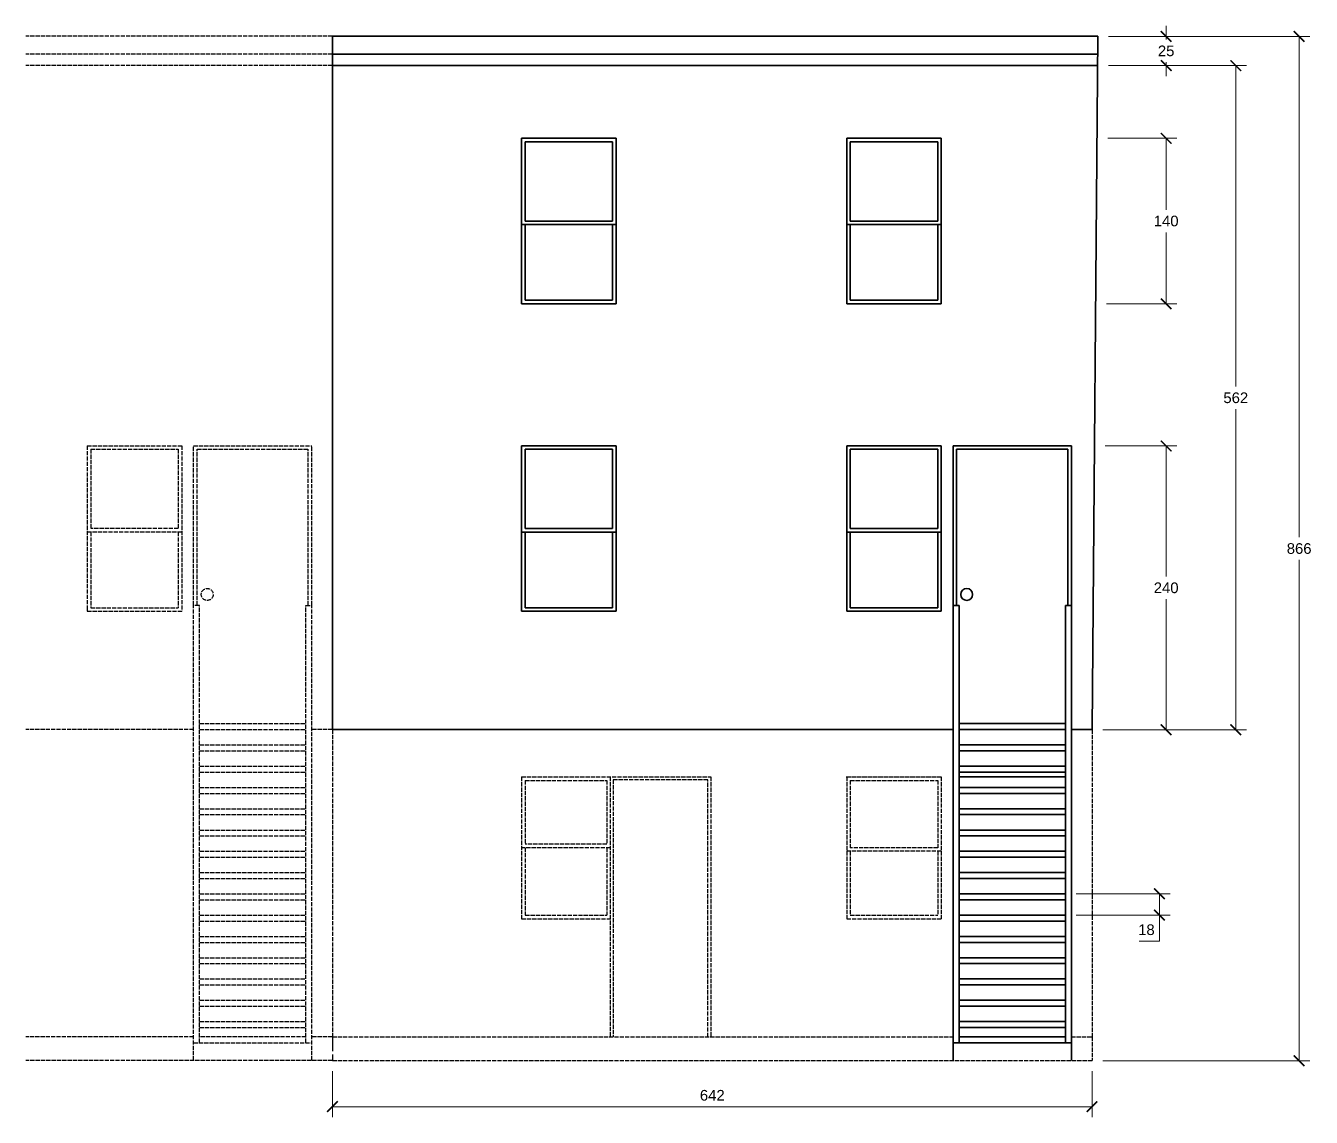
# Model space of a CAD drawing. Header units: millimetres. Extents: x 588 to 4422, y 307 to 1368.
# Drawn here: x 588 to 1676, y 341 to 1264 of the extents above; entities that cross this region are included whole.
import ezdxf

# ---------------------------------------------------------------- set-up
doc = ezdxf.new("R2010")
doc.units = ezdxf.units.MM
doc.linetypes.add('ACAD_ISO02W100', pattern=[15, 12, -3])
for name, color, linetype, lineweight in [('A-FLOR-STRS- EXTR', 1, 'Continuous', 35), ('A-ROOF', 3, 'Continuous', 35), ('A-WALL-FULL-EXTR', 3, 'Continuous', 35), ('QUOTE', 5, 'Continuous', 13)]:
    doc.layers.add(name, color=color, linetype=linetype, lineweight=lineweight)
doc.layers.add('A-STRUCTURE', color=4, linetype='Continuous')
doc.styles.get("Standard").update_dxf_attribs({"font": 'arial.ttf'})
doc.dimstyles.new('ISO-25', dxfattribs={"dimtxt": 2.5, "dimasz": 2.5, "dimexe": 1.25, "dimexo": 0.625, "dimtad": 1, "dimtxsty": 'Standard', "dimcen": 2.5, "dimadec": 0, "dimazin": 0, "dimtfac": 1, "dimtmove": 0, "dimatfit": 3, "dimfxl": 1, "dimarcsym": 0})

# ---------------------------------------------------------------- blocks, each defined once
blk = doc.blocks.new('_ArchTick')
at = {"color": 0, "linetype": 'ByBlock', "const_width": 0.15}
blk.add_lwpolyline([(-0.5, -0.5), (0.5, 0.5)], dxfattribs=at)
blk = doc.blocks.new('*D40')
at = {"layer": 'Defpoints', "color": 0, "transparency": 16777216}
for p in [(1495.4, 1255), (1665.6, 1255), (1490.4, 388.6)]:
    blk.add_point(p, dxfattribs=at)
at = {"layer": 'QUOTE', "color": 0, "transparency": 16777216}
for p, q in [((1504.4, 1255), (1674.6, 1255)), ((1665.6, 1255), (1665.6, 831.4)), ((1665.6, 388.6), (1665.6, 812.2)), ((1499.4, 388.6), (1674.6, 388.6))]:
    blk.add_line(p, q, dxfattribs=at)
at = {"layer": 'QUOTE', "color": 0, "transparency": 16777216, "xscale": 9, "yscale": 9, "zscale": 9}
for p, rotation in [((1665.6, 1255), 90), ((1665.6, 388.6), 270)]:
    blk.add_blockref('_ArchTick', p, dxfattribs=dict(at, rotation=rotation))
at = {"layer": 'QUOTE', "color": 0, "transparency": 16777216, "insert": (1665.6, 821.8), "char_height": 9, "attachment_point": 5}
blk.add_mtext('866', dxfattribs=at)
blk = doc.blocks.new('*D41')
at = {"layer": 'Defpoints', "color": 0, "transparency": 16777216}
for p in [(1495.4, 1255), (1553.1, 1255), (1495.2, 1230.3)]:
    blk.add_point(p, dxfattribs=at)
at = {"layer": 'QUOTE', "color": 0, "transparency": 16777216}
for p, q in [((1553.1, 1255), (1553.1, 1264)), ((1504.4, 1255), (1562.1, 1255)), ((1553.1, 1255), (1553.1, 1252.3)), ((1504.2, 1230.3), (1562.1, 1230.3)), ((1553.1, 1230.3), (1553.1, 1233.1)), ((1553.1, 1230.3), (1553.1, 1221.3))]:
    blk.add_line(p, q, dxfattribs=at)
at = {"layer": 'QUOTE', "color": 0, "transparency": 16777216, "xscale": 9, "yscale": 9, "zscale": 9}
for p, rotation in [((1553.1, 1255), 270), ((1553.1, 1230.3), 90)]:
    blk.add_blockref('_ArchTick', p, dxfattribs=dict(at, rotation=rotation))
at = {"layer": 'QUOTE', "color": 0, "transparency": 16777216, "insert": (1553.1, 1242.7), "char_height": 9, "attachment_point": 5}
blk.add_mtext('25', dxfattribs=at)
blk = doc.blocks.new('*D42')
at = {"layer": 'Defpoints', "color": 0, "transparency": 16777216}
for p in [(1495.2, 1230.3), (1612, 1230.3), (1490.4, 668.6)]:
    blk.add_point(p, dxfattribs=at)
at = {"layer": 'QUOTE', "color": 0, "transparency": 16777216}
for p, q in [((1504.2, 1230.3), (1621, 1230.3)), ((1612, 1230.3), (1612, 958.9)), ((1612, 668.6), (1612, 939.8)), ((1499.4, 668.6), (1621, 668.6))]:
    blk.add_line(p, q, dxfattribs=at)
at = {"layer": 'QUOTE', "color": 0, "transparency": 16777216, "xscale": 9, "yscale": 9, "zscale": 9}
for p, rotation in [((1612, 1230.3), 90), ((1612, 668.6), 270)]:
    blk.add_blockref('_ArchTick', p, dxfattribs=dict(at, rotation=rotation))
at = {"layer": 'QUOTE', "color": 0, "transparency": 16777216, "insert": (1612, 949.3), "char_height": 9, "attachment_point": 5}
blk.add_mtext('562', dxfattribs=at)
blk = doc.blocks.new('*D45')
at = {"layer": 'Defpoints', "color": 0, "transparency": 16777216}
for p in [(847.9, 388.8), (1490.4, 388.8), (1490.4, 349.8)]:
    blk.add_point(p, dxfattribs=at)
at = {"layer": 'QUOTE', "color": 0, "transparency": 16777216}
for p, q in [((847.9, 379.8), (847.9, 340.8)), ((1490.4, 379.8), (1490.4, 340.8)), ((847.9, 349.8), (1490.4, 349.8))]:
    blk.add_line(p, q, dxfattribs=at)
at = {"layer": 'QUOTE', "color": 0, "transparency": 16777216, "xscale": 9, "yscale": 9, "zscale": 9, "rotation": 180}
blk.add_blockref('_ArchTick', (847.9, 349.8), dxfattribs=at)
at = {"layer": 'QUOTE', "color": 0, "transparency": 16777216, "xscale": 9, "yscale": 9, "zscale": 9}
blk.add_blockref('_ArchTick', (1490.4, 349.8), dxfattribs=at)
at = {"layer": 'QUOTE', "color": 0, "transparency": 16777216, "insert": (1169.2, 359.4), "char_height": 9, "attachment_point": 5}
blk.add_mtext('642', dxfattribs=at)
blk = doc.blocks.new('*D43')
at = {"layer": 'Defpoints', "color": 0, "transparency": 16777216}
for p in [(1492.4, 908.6), (1490.4, 668.6), (1553.1, 668.6)]:
    blk.add_point(p, dxfattribs=at)
at = {"layer": 'QUOTE', "color": 0, "transparency": 16777216}
for p, q in [((1501.4, 908.6), (1562.1, 908.6)), ((1553.1, 908.6), (1553.1, 798.2)), ((1553.1, 668.6), (1553.1, 779)), ((1499.4, 668.6), (1562.1, 668.6))]:
    blk.add_line(p, q, dxfattribs=at)
at = {"layer": 'QUOTE', "color": 0, "transparency": 16777216, "xscale": 9, "yscale": 9, "zscale": 9}
for p, rotation in [((1553.1, 908.6), 90), ((1553.1, 668.6), 270)]:
    blk.add_blockref('_ArchTick', p, dxfattribs=dict(at, rotation=rotation))
at = {"layer": 'QUOTE', "color": 0, "transparency": 16777216, "insert": (1553.1, 788.6), "char_height": 9, "attachment_point": 5}
blk.add_mtext('240', dxfattribs=at)
blk = doc.blocks.new('*D46')
at = {"layer": 'Defpoints', "color": 0, "transparency": 16777216}
for p in [(1467.9, 529.8), (1467.9, 511.8), (1547.4, 511.8)]:
    blk.add_point(p, dxfattribs=at)
at = {"layer": 'QUOTE', "color": 0, "transparency": 16777216}
for p, q in [((1476.9, 529.8), (1556.4, 529.8)), ((1547.4, 529.8), (1547.4, 511.8)), ((1476.9, 511.8), (1556.4, 511.8)), ((1547.4, 511.8), (1547.4, 489.9)), ((1547.4, 489.9), (1530.4, 489.9))]:
    blk.add_line(p, q, dxfattribs=at)
at = {"layer": 'QUOTE', "color": 0, "transparency": 16777216, "xscale": 9, "yscale": 9, "zscale": 9}
for p, rotation in [((1547.4, 529.8), 90), ((1547.4, 511.8), 270)]:
    blk.add_blockref('_ArchTick', p, dxfattribs=dict(at, rotation=rotation))
at = {"layer": 'QUOTE', "color": 0, "transparency": 16777216, "insert": (1536.4, 499.4), "char_height": 9, "attachment_point": 5}
blk.add_mtext('18', dxfattribs=at)
blk = doc.blocks.new('*D44')
at = {"layer": 'Defpoints', "color": 0, "transparency": 16777216}
for p in [(1494.7, 1168.8), (1493.5, 1028.8), (1553.1, 1028.8)]:
    blk.add_point(p, dxfattribs=at)
at = {"layer": 'QUOTE', "color": 0, "transparency": 16777216}
for p, q in [((1503.7, 1168.8), (1562.1, 1168.8)), ((1553.1, 1168.8), (1553.1, 1108.3)), ((1553.1, 1028.8), (1553.1, 1089.2)), ((1502.5, 1028.8), (1562.1, 1028.8))]:
    blk.add_line(p, q, dxfattribs=at)
at = {"layer": 'QUOTE', "color": 0, "transparency": 16777216, "xscale": 9, "yscale": 9, "zscale": 9}
for p, rotation in [((1553.1, 1168.8), 90), ((1553.1, 1028.8), 270)]:
    blk.add_blockref('_ArchTick', p, dxfattribs=dict(at, rotation=rotation))
at = {"layer": 'QUOTE', "color": 0, "transparency": 16777216, "insert": (1553.1, 1098.8), "char_height": 9, "attachment_point": 5}
blk.add_mtext('140', dxfattribs=at)

msp = doc.modelspace()

# ---------------------------------------------------------------- linework, layer by layer
at = {"layer": 'A-FLOR-STRS- EXTR'}
for p, q in [((1377.9, 673.8), (1467.9, 673.8)), ((1377.9, 668.8), (1467.9, 668.8)), ((1377.9, 668.8), (1467.9, 668.8)), ((1377.9, 655.8), (1467.9, 655.8)), ((1377.9, 650.8), (1467.9, 650.8)), ((1377.9, 637.8), (1467.9, 637.8)), ((1377.9, 632.8), (1467.9, 632.8)), ((1377.9, 628.8), (1467.9, 628.8)), ((1457.9, 628.8), (1387.9, 628.8)), ((1377.9, 619.8), (1467.9, 619.8)), ((1377.9, 614.8), (1467.9, 614.8)), ((1377.9, 601.8), (1467.9, 601.8)), ((1377.9, 596.8), (1467.9, 596.8)), ((1377.9, 583.8), (1467.9, 583.8)), ((1377.9, 578.8), (1467.9, 578.8)), ((1377.9, 565.8), (1467.9, 565.8)), ((1377.9, 560.8), (1467.9, 560.8)), ((1377.9, 547.8), (1467.9, 547.8)), ((1377.9, 542.8), (1467.9, 542.8)), ((1377.9, 529.8), (1467.9, 529.8)), ((1377.9, 524.8), (1467.9, 524.8)), ((1377.9, 511.8), (1467.9, 511.8)), ((1377.9, 506.8), (1467.9, 506.8)), ((1377.9, 493.8), (1467.9, 493.8)), ((1377.9, 488.8), (1467.9, 488.8)), ((1377.9, 475.8), (1467.9, 475.8)), ((1377.9, 470.8), (1467.9, 470.8)), ((1377.9, 457.8), (1467.9, 457.8)), ((1377.9, 452.8), (1467.9, 452.8)), ((1377.9, 439.8), (1467.9, 439.8)), ((1377.9, 434.8), (1467.9, 434.8)), ((1377.9, 421.8), (1467.9, 421.8)), ((1377.9, 416.8), (1467.9, 416.8)), ((1372.9, 403.8), (1472.9, 403.8)), ((1467.9, 408.8), (1377.9, 408.8))]:
    msp.add_line(p, q, dxfattribs=at)
for points in [[(1372.9, 388.8), (1372.9, 773.8)], [(1377.9, 403.8), (1377.9, 773.8)], [(1467.9, 403.8), (1467.9, 773.8)], [(1472.9, 388.8), (1472.9, 773.8)]]:
    msp.add_lwpolyline(points, dxfattribs=at)
at = {"layer": 'A-ROOF', "linetype": 'Continuous'}
for p, q in [((847.9, 1255.1), (1495.4, 1255.1)), ((847.9, 1240), (1495.3, 1240)), ((1495.2, 1230.3), (847.9, 1230.3))]:
    msp.add_line(p, q, dxfattribs=at)
at = {"layer": 'A-STRUCTURE', "linetype": 'ACAD_ISO02W100', "ltscale": 0.3}
for p, q in [((847.9, 1255.1), (588.5, 1255.1)), ((847.9, 1240), (588.5, 1240)), ((847.9, 1230.3), (588.5, 1230.3)), ((640.5, 908.8), (720.5, 908.8)), ((640.5, 908.8), (640.5, 768.8)), ((643.5, 905.8), (643.5, 838.8)), ((643.5, 905.8), (717.5, 905.8)), ((717.5, 905.8), (717.5, 838.8)), ((720.5, 908.8), (720.5, 768.8)), ((730.5, 773.8), (730.5, 908.8)), ((730.5, 908.8), (830.5, 908.8)), ((733.5, 905.8), (827.5, 905.8)), ((733.5, 773.8), (733.5, 905.8)), ((827.5, 773.8), (827.5, 905.8)), ((830.5, 773.8), (830.5, 908.8)), ((643.5, 835.8), (643.5, 771.8)), ((717.5, 835.8), (717.5, 771.8)), ((735.5, 773.8), (730.5, 773.8)), ((825.5, 773.8), (830.5, 773.8)), ((640.5, 771.8), (640.5, 768.8)), ((640.5, 768.8), (720.5, 768.8)), ((643.5, 771.8), (717.5, 771.8)), ((730.5, 668.8), (588.5, 668.8)), ((735.5, 673.8), (825.5, 673.8)), ((735.5, 668.8), (825.5, 668.8)), ((735.5, 668.8), (825.5, 668.8)), ((847.9, 668.8), (830.5, 668.8)), ((847.9, 668.8), (847.9, 408.8)), ((1490.4, 668.8), (1490.4, 408.8)), ((735.5, 655.8), (825.5, 655.8)), ((735.5, 650.8), (825.5, 650.8)), ((735.5, 637.8), (825.5, 637.8)), ((735.5, 632.8), (825.5, 632.8)), ((1007.9, 628.8), (1167.9, 628.8)), ((1007.9, 628.8), (1007.9, 508.8)), ((1010.9, 625.8), (1010.9, 571.8)), ((1010.9, 625.8), (1079.9, 625.8)), ((1079.9, 625.8), (1079.9, 571.8)), ((1082.9, 628.8), (1082.9, 408.8)), ((1167.9, 628.8), (1167.9, 408.8)), ((1282.5, 628.8), (1362.5, 628.8)), ((1282.9, 628.8), (1362.9, 628.8)), ((1282.9, 628.8), (1282.9, 508.8)), ((1285.9, 625.8), (1285.9, 568.8)), ((1285.9, 625.8), (1359.9, 625.8)), ((1359.9, 625.8), (1359.9, 568.8)), ((1362.9, 628.8), (1362.9, 508.8)), ((735.5, 619.8), (825.5, 619.8)), ((735.5, 614.8), (825.5, 614.8)), ((735.5, 601.8), (825.5, 601.8)), ((735.5, 596.8), (825.5, 596.8)), ((735.5, 583.8), (825.5, 583.8)), ((735.5, 578.8), (825.5, 578.8)), ((735.5, 565.8), (825.5, 565.8)), ((1010.9, 568.8), (1010.9, 511.8)), ((1079.9, 568.8), (1079.9, 511.8)), ((1285.9, 565.8), (1285.9, 511.8)), ((1359.9, 565.8), (1359.9, 511.8)), ((735.5, 560.8), (825.5, 560.8)), ((735.5, 547.8), (825.5, 547.8)), ((735.5, 542.8), (825.5, 542.8)), ((735.5, 529.8), (825.5, 529.8)), ((735.5, 524.8), (825.5, 524.8)), ((735.5, 511.8), (825.5, 511.8)), ((1010.9, 511.8), (1079.9, 511.8)), ((1285.9, 511.8), (1359.9, 511.8)), ((735.5, 506.8), (825.5, 506.8)), ((1007.9, 508.8), (1082.9, 508.8)), ((1282.9, 508.8), (1362.9, 508.8)), ((735.5, 493.8), (825.5, 493.8)), ((735.5, 488.8), (825.5, 488.8)), ((735.5, 475.8), (825.5, 475.8)), ((735.5, 470.8), (825.5, 470.8)), ((735.5, 457.8), (825.5, 457.8)), ((735.5, 452.8), (825.5, 452.8)), ((735.5, 439.8), (825.5, 439.8)), ((735.5, 434.8), (825.5, 434.8)), ((735.5, 421.8), (825.5, 421.8)), ((735.5, 416.8), (825.5, 416.8)), ((730.5, 408.8), (588.5, 408.8)), ((730.5, 403.8), (830.5, 403.8)), ((825.5, 408.8), (735.5, 408.8)), ((847.9, 408.8), (830.5, 408.8)), ((847.9, 408.8), (1372.9, 408.8)), ((1472.9, 408.8), (1490.4, 408.8)), ((1490.4, 408.8), (1490.4, 388.8)), ((847.9, 388.8), (588.5, 388.8)), ((847.9, 388.8), (1490.4, 388.8))]:
    msp.add_line(p, q, dxfattribs=at)
at = {"layer": 'A-STRUCTURE', "linetype": 'ACAD_ISO02W100'}
msp.add_line((847.9, 408.8), (847.9, 388.8), dxfattribs=at)
at = {"layer": 'A-STRUCTURE', "linetype": 'ACAD_ISO02W100', "ltscale": 0.3}
for points in [[(717.5, 838.8), (643.5, 838.8)], [(720.5, 835.8), (640.5, 835.8)], [(730.5, 388.8), (730.5, 773.8)], [(735.5, 403.8), (735.5, 773.8)], [(825.5, 403.8), (825.5, 773.8)], [(830.5, 388.8), (830.5, 773.8)], [(1165.4, 408.8), (1165.4, 626.3), (1085.4, 626.3), (1085.4, 408.8)], [(1082.9, 568.8), (1007.9, 568.8)], [(1079.9, 571.8), (1010.9, 571.8)], [(1362.9, 565.8), (1282.9, 565.8)], [(1359.9, 568.8), (1285.9, 568.8)]]:
    msp.add_lwpolyline(points, dxfattribs=at)
msp.add_circle((742, 783), 5.03, dxfattribs=at)
at = {"layer": 'A-WALL-FULL-EXTR'}
for p, q in [((847.9, 1240), (847.9, 1255.1)), ((1495.4, 1255.1), (1490.4, 668.7)), ((847.9, 1240), (847.9, 668.8)), ((1007.9, 1168.8), (1087.9, 1168.8)), ((1007.9, 1168.8), (1007.9, 1028.8)), ((1010.9, 1165.8), (1010.9, 1098.8)), ((1010.9, 1165.8), (1084.9, 1165.8)), ((1084.9, 1165.8), (1084.9, 1098.8)), ((1087.9, 1168.8), (1087.9, 1028.8)), ((1282.9, 1168.8), (1282.9, 1028.8)), ((1282.9, 1168.8), (1362.9, 1168.8)), ((1285.9, 1165.8), (1359.9, 1165.8)), ((1285.9, 1165.8), (1285.9, 1098.8)), ((1359.9, 1165.8), (1359.9, 1098.8)), ((1362.9, 1168.8), (1362.9, 1028.8)), ((1010.9, 1095.8), (1010.9, 1031.8)), ((1084.9, 1095.8), (1084.9, 1031.8)), ((1285.9, 1095.8), (1285.9, 1031.8)), ((1359.9, 1095.8), (1359.9, 1031.8)), ((1007.9, 1028.8), (1087.9, 1028.8)), ((1010.9, 1031.8), (1084.9, 1031.8)), ((1282.9, 1028.8), (1362.9, 1028.8)), ((1285.9, 1031.8), (1359.9, 1031.8)), ((1007.9, 908.8), (1007.9, 768.8)), ((1007.9, 908.8), (1007.9, 768.8)), ((1087.9, 908.8), (1007.9, 908.8)), ((1010.9, 905.8), (1010.9, 838.8)), ((1010.9, 905.8), (1084.9, 905.8)), ((1084.9, 905.8), (1084.9, 838.8)), ((1087.9, 908.8), (1087.9, 768.8)), ((1087.9, 908.8), (1087.9, 768.8)), ((1282.9, 908.8), (1362.9, 908.8)), ((1282.9, 908.8), (1282.9, 768.8)), ((1285.9, 905.8), (1285.9, 838.8)), ((1285.9, 905.8), (1359.9, 905.8)), ((1359.9, 905.8), (1359.9, 838.8)), ((1362.9, 908.8), (1362.9, 768.8)), ((1372.9, 773.8), (1372.9, 908.8)), ((1372.9, 908.8), (1472.9, 908.8)), ((1375.9, 905.8), (1469.9, 905.8)), ((1375.9, 773.8), (1375.9, 905.8)), ((1469.9, 773.8), (1469.9, 905.8)), ((1472.9, 773.8), (1472.9, 908.8)), ((1010.9, 835.8), (1010.9, 771.8)), ((1084.9, 835.8), (1084.9, 771.8)), ((1285.9, 835.8), (1285.9, 771.8)), ((1359.9, 835.8), (1359.9, 771.8)), ((1372.9, 773.8), (1377.9, 773.8)), ((1467.9, 773.8), (1472.9, 773.8)), ((1007.9, 768.8), (1087.9, 768.8)), ((1010.9, 771.8), (1084.9, 771.8)), ((1282.9, 771.8), (1282.9, 768.8)), ((1282.9, 768.8), (1362.9, 768.8)), ((1285.9, 771.8), (1359.9, 771.8)), ((1362.9, 771.8), (1362.9, 768.8)), ((1377.9, 764.9), (1377.9, 765.6)), ((847.9, 668.8), (1372.9, 668.8)), ((1472.9, 668.8), (1490.4, 668.8)), ((1472.9, 628.8), (1472.9, 408.8)), ((1377.9, 408.8), (1387.9, 408.8))]:
    msp.add_line(p, q, dxfattribs=at)
for points in [[(1084.9, 1098.8), (1010.9, 1098.8)], [(1359.9, 1098.8), (1285.9, 1098.8)], [(1087.9, 1095.8), (1007.9, 1095.8)], [(1362.9, 1095.8), (1282.9, 1095.8)], [(1084.9, 838.8), (1010.9, 838.8)], [(1359.9, 838.8), (1285.9, 838.8)], [(1087.9, 835.8), (1007.9, 835.8)], [(1362.9, 835.8), (1282.9, 835.8)]]:
    msp.add_lwpolyline(points, dxfattribs=at)
msp.add_circle((1384.4, 783), 5.03, dxfattribs=at)

# ---------------------------------------------------------------- dimensions: what is measured, and where the dimension line sits
at = {"layer": 'QUOTE'}
for base, p1, p2, override, picture, middle in [((1553.1, 1255), (1495.2, 1230.3), (1495.4, 1255), {"dimtxt": 9, "dimasz": 9, "dimexe": 9, "dimexo": 9, "dimgap": 5, "dimtih": 1, "dimtoh": 1, "dimdec": 0, "dimblk1": 'ArchTick', "dimblk2": 'ArchTick', "dimsah": 1, "dimlwd": 65535, "dimlwe": 65535}, '*D41', (1553.1, 1242.7)), ((1553.1, 1028.8), (1494.7, 1168.8), (1493.5, 1028.8), {"dimtxt": 9, "dimasz": 9, "dimexe": 9, "dimexo": 9, "dimgap": 5, "dimtih": 1, "dimdec": 0, "dimblk1": 'ArchTick', "dimblk2": 'ArchTick', "dimsah": 1, "dimlwd": 65535, "dimlwe": 65535}, '*D44', (1553.1, 1098.8)), ((1553.1, 668.6), (1492.4, 908.6), (1490.4, 668.6), {"dimtxt": 9, "dimasz": 9, "dimexe": 9, "dimexo": 9, "dimgap": 5, "dimtih": 1, "dimdec": 0, "dimblk1": 'ArchTick', "dimblk2": 'ArchTick', "dimsah": 1, "dimlwd": 65535, "dimlwe": 65535}, '*D43', (1553.1, 788.6))]:
    dim = msp.add_linear_dim(base=base, p1=p1, p2=p2, angle=90, dimstyle='ISO-25', override=override, dxfattribs=at)
    dim.commit()
    dim.dimension.update_dxf_attribs({"geometry": picture, "text_midpoint": middle})
for base, p1, p2, override, picture, middle in [((1665.6, 1255), (1490.4, 388.6), (1495.4, 1255), {"dimtxt": 9, "dimasz": 9, "dimexe": 9, "dimexo": 9, "dimgap": 5, "dimtih": 1, "dimdec": 0, "dimblk1": 'ArchTick', "dimblk2": 'ArchTick', "dimsah": 1, "dimlwd": 65535, "dimlwe": 65535}, '*D40', (1665.6, 821.8)), ((1612, 1230.3), (1490.4, 668.6), (1495.2, 1230.3), {"dimtxt": 9, "dimasz": 9, "dimexe": 9, "dimexo": 9, "dimgap": 5, "dimtih": 1, "dimdec": 0, "dimblk1": 'ArchTick', "dimblk2": 'ArchTick', "dimsah": 1, "dimlwd": 65535, "dimlwe": 65535}, '*D42', (1612, 949.3)), ((1547.4, 511.8), (1467.9, 529.8), (1467.9, 511.8), {"dimtxt": 9, "dimasz": 9, "dimexe": 9, "dimexo": 9, "dimgap": 5, "dimtih": 1, "dimtoh": 1, "dimdec": 0, "dimblk1": 'ArchTick', "dimblk2": 'ArchTick', "dimsah": 1, "dimlwd": 65535, "dimlwe": 65535}, '*D46', (1536.4, 489.9))]:
    dim = msp.add_linear_dim(base=base, p1=p1, p2=p2, angle=90, dimstyle='ISO-25', override=override, dxfattribs=at)
    dim.commit()
    dim.dimension.update_dxf_attribs({"geometry": picture, "text_midpoint": middle, "dimtype": 160})
dim = msp.add_linear_dim(base=(1490.3725, 349.8389), p1=(847.9486, 388.7521), p2=(1490.3725, 388.7521), dimstyle='ISO-25', override={"dimtxt": 9, "dimasz": 9, "dimexe": 9, "dimexo": 9, "dimgap": 5, "dimdec": 0, "dimblk1": 'ArchTick', "dimblk2": 'ArchTick', "dimsah": 1, "dimlwd": 65535, "dimlwe": 65535}, dxfattribs=at)
dim.commit()
dim.dimension.update_dxf_attribs({"geometry": '*D45', "text_midpoint": (1169.1605, 359.4341)})

doc.saveas('drawing.dxf')
